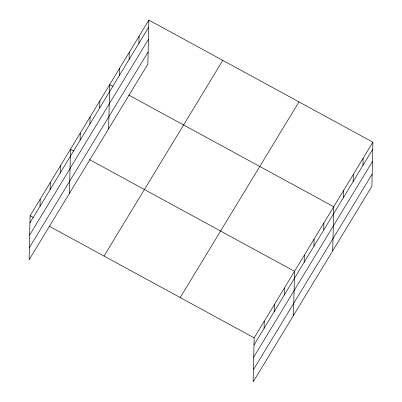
<?xml version="1.0" encoding="UTF-8"?>
<svg xmlns="http://www.w3.org/2000/svg" width="402" height="402" viewBox="0 0 402 402"><rect width="100%" height="100%" fill="white"/><g stroke="black" fill="none" stroke-linecap="round" stroke-linejoin="round"><path stroke-width="0.6" d="M148.851 20.1L30.1 215.763L29.1 259.818L147.851 64.149L148.851 20.1L372.9 142.182L371.9 186.237L253.149 381.9L254.149 337.851L372.9 142.182M40.029 206.236L40.19 199.136M50.124 189.603L50.285 182.503M60.22 172.976L60.38 165.87M69.476 193.292L70.476 149.237L73.737 151.016M80.109 140.203L80.269 133.097M89.907 124.057L90.068 116.957M99.706 107.917L99.867 100.812M108.661 128.72L109.661 84.671L112.922 86.445M119.299 75.631L119.459 68.526M129.097 59.486L129.258 52.386M138.891 43.346L139.052 36.24M264.084 328.323L264.245 321.218M274.174 311.691L274.335 304.585M284.269 295.058L284.43 287.958M293.525 315.374L294.525 271.325L89.5 159.609M304.163 262.285L304.324 255.18M313.957 246.145L314.118 239.039M323.756 229.999L323.917 222.899M332.715 250.803L333.715 206.754L128.69 95.038M343.348 197.714L343.509 190.613M353.147 181.573L353.308 174.468M362.946 165.428L363.106 158.328M29.934 222.869L148.69 27.205M29.658 235.059L148.413 39.396M29.376 247.622L148.127 51.959M104.033 256.054L222.788 60.385M180.212 297.56L298.967 101.897M253.989 344.951L372.739 149.288M253.712 357.147L372.463 161.478M253.426 369.709L372.182 174.041M30.1 215.763L33.361 217.542M49.124 226.135L254.149 337.851"/></g></svg>
